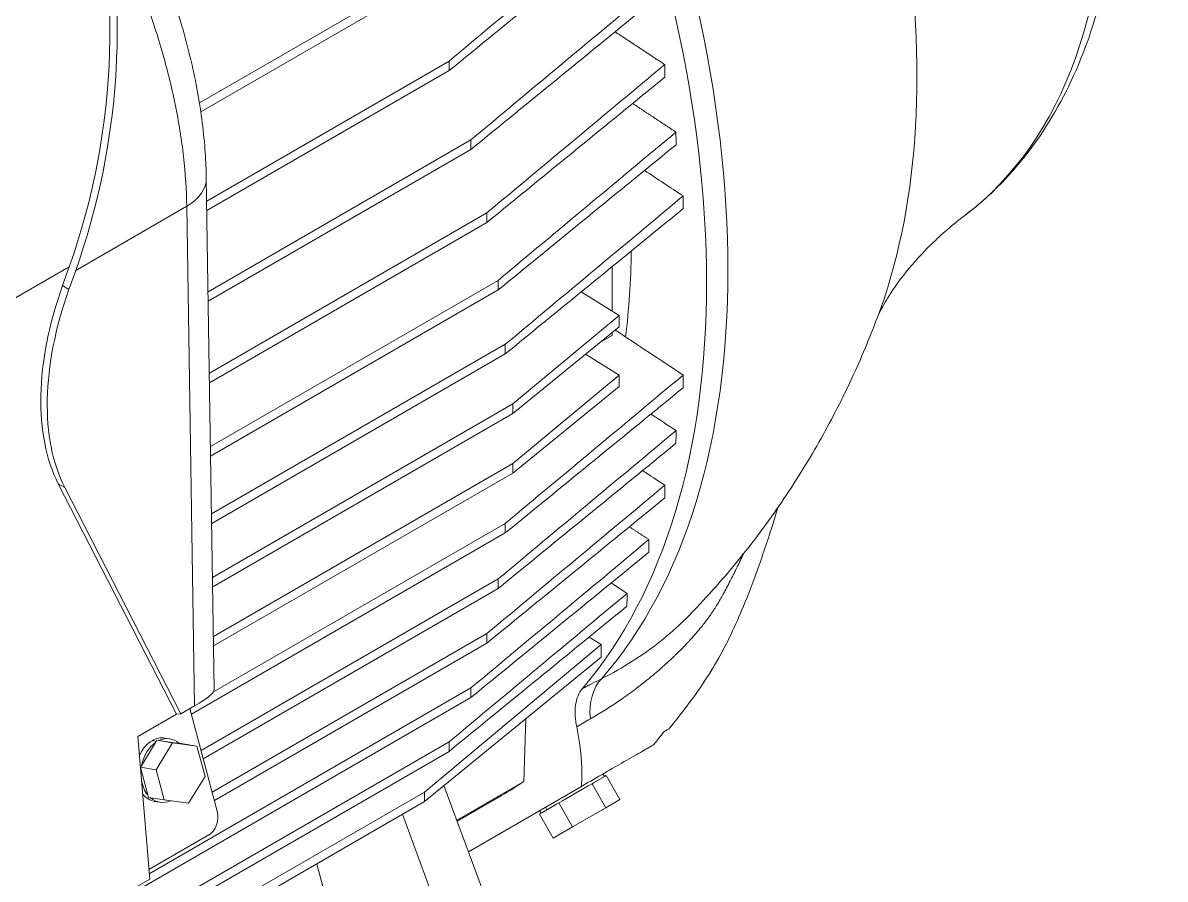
# Model space of a CAD drawing. Header units: millimetres. Extents: x -2122 to 22797, y 3569 to 89276.
# Drawn here: x 10950.6 to 11326.8, y 80436.8 to 80718.7 of the extents above; entities that cross this region are included whole.
import ezdxf

# ---------------------------------------------------------------- set-up
doc = ezdxf.new("R2010")
doc.units = ezdxf.units.MM
doc.header["$LTSCALE"] = 20
doc.layers.add('IA-TRAZ', color=8, linetype='Continuous', lineweight=5)

# ---------------------------------------------------------------- blocks, each defined once
blk = doc.blocks.new('A$C6cb7b9ed')
at = {"color": 0, "linetype": 'Continuous', "lineweight": 0, "extrusion": (2.77556e-16, 0.816497, 0.57735)}
for p, q in [((2538.99, 4725.84), (2611.76, 4767.85)), ((2539.43, 4722.94), (2611.81, 4764.72)), ((2541.36, 4693.56), (2621.19, 4739.65)), ((2541.41, 4690.43), (2621.23, 4736.52)), ((2541.83, 4663.72), (2628.35, 4713.67)), ((2541.88, 4660.59), (2628.38, 4710.54)), ((2541.24, 4701.17), (2543.88, 4532.75)), ((2498.23, 4670.73), (2534.8, 4691.84)), ((2534.8, 4691.84), (2537.38, 4527.38)), ((2542.25, 4636.91), (2633.62, 4689.67)), ((2542.3, 4633.78), (2633.65, 4686.53)), ((2472.03, 4658.05), (2496.11, 4671.95)), ((2493.88, 4665.72), (2496.11, 4671.95)), ((2674.84, 4671.93), (2674.84, 4657.36)), ((2496, 4664.49), (2498.23, 4670.73)), ((2493.88, 4665.72), (2496, 4664.49)), ((2542.63, 4612.77), (2637.31, 4667.44)), ((2542.67, 4609.64), (2637.33, 4664.29)), ((2677.15, 4655.93), (2664.67, 4663.64)), ((2677.15, 4655.93), (2642.21, 4626.81)), ((2677.15, 4652.17), (2677.15, 4655.93)), ((2642.21, 4623.66), (2677.15, 4652.17)), ((2674.84, 4650.28), (2674.84, 4649.28)), ((2542.97, 4590.57), (2639.68, 4646.41)), ((2670.63, 4646.85), (2674.84, 4649.28)), ((2543.02, 4587.45), (2639.69, 4643.26)), ((2677.15, 4636.28), (2666.07, 4643.13)), ((2677.15, 4636.28), (2642.21, 4607.16)), ((2677.15, 4632.52), (2677.15, 4636.28)), ((2642.21, 4604.01), (2677.15, 4632.52)), ((2543.3, 4569.71), (2642.21, 4626.81)), ((2642.21, 4626.81), (2642.21, 4623.66)), ((2543.35, 4566.58), (2642.21, 4623.66)), ((2543.6, 4550.24), (2642.21, 4607.16)), ((2642.21, 4607.16), (2642.21, 4604.01)), ((2531.46, 4524.7), (2492.51, 4600.51)), ((2492.51, 4600.51), (2494.63, 4599.29)), ((2543.65, 4547.11), (2642.21, 4604.01)), ((2532.9, 4524.8), (2494.63, 4599.29)), ((2543.57, 4531.97), (2639.69, 4587.47)), ((2536.34, 4524.65), (2639.68, 4584.31)), ((2539.53, 4512.71), (2637.33, 4569.17)), ((2540.25, 4509.97), (2637.31, 4566.01)), ((2543.19, 4498.98), (2633.65, 4551.2)), ((2543.92, 4496.24), (2633.62, 4548.04)), ((2667.27, 4550.05), (2671.3, 4547.56)), ((2671.3, 4547.56), (2613.05, 4499.04)), ((2671.3, 4543.4), (2671.3, 4547.56)), ((2613.05, 4495.88), (2671.3, 4543.4)), ((2522.45, 4472.14), (2628.38, 4533.3)), ((2182.66, 4272.81), (2628.35, 4530.13)), ((2532.9, 4524.8), (2537.38, 4527.38)), ((2544.84, 4492.78), (2535.85, 4526.5)), ((2531.46, 4524.7), (2518.69, 4517.33)), ((2531.46, 4524.7), (2532.9, 4524.8)), ((2645.8, 4502.51), (2646.44, 4523.12)), ((2175.45, 4258.23), (2621.23, 4515.6)), ((2518.69, 4517.33), (2522.6, 4470.37)), ((2519.99, 4507.94), (2524.5, 4515.34)), ((2524.74, 4515.73), (2523.38, 4515.95)), ((2524.5, 4515.34), (2524.94, 4516.07)), ((2524.73, 4506.4), (2530.12, 4515.25)), ((2524.94, 4516.07), (2525.6, 4515.98)), ((2530.12, 4515.25), (2524.94, 4516.07)), ((2525.6, 4515.98), (2532.33, 4515.06)), ((2529.23, 4516.54), (2527.57, 4516.8)), ((2530.12, 4515.25), (2538.17, 4514.16)), ((2532.33, 4515.06), (2532.99, 4514.97)), ((2538.17, 4514.16), (2532.99, 4514.97)), ((2538.17, 4514.16), (2540.82, 4504.21)), ((2175.49, 4255.1), (2621.19, 4512.43)), ((2519.55, 4507.21), (2519.99, 4507.94)), ((2519.77, 4506.4), (2519.55, 4507.21)), ((2524.73, 4506.4), (2519.55, 4507.21)), ((2521.99, 4498.08), (2519.77, 4506.4)), ((2527.39, 4496.45), (2524.73, 4506.4)), ((2540.82, 4504.21), (2535.43, 4495.35)), ((2672.35, 4504.13), (2668.79, 4502.07)), ((2672.35, 4504.13), (2671.85, 4504.99)), ((2672.35, 4504.13), (2672.87, 4504.43)), ((2677.42, 4496.55), (2672.87, 4504.43)), ((2164.75, 4240.21), (2613.05, 4499.04)), ((2613.05, 4499.04), (2613.05, 4495.88)), ((2619.49, 4501.14), (2654.26, 4407.12)), ((2623.7, 4489.75), (2645.8, 4502.51)), ((2627.53, 4479.4), (2664.77, 4500.9)), ((2667.03, 4501.06), (2658.55, 4496.16)), ((2667.03, 4501.06), (2668.27, 4501.77)), ((2668.27, 4501.77), (2668.79, 4502.07)), ((2672.82, 4493.89), (2668.27, 4501.77)), ((2164.75, 4237.05), (2613.05, 4495.88)), ((2522.2, 4497.26), (2521.99, 4498.08)), ((2527.39, 4496.45), (2522.2, 4497.26)), ((2525.96, 4495.69), (2524.3, 4495.96)), ((2535.43, 4495.35), (2527.39, 4496.45)), ((2623.81, 4489.45), (2638.46, 4497.91)), ((2656.6, 4495.03), (2657.32, 4495.45)), ((2657.32, 4495.45), (2658.55, 4496.16)), ((2661.87, 4487.56), (2657.32, 4495.45)), ((2672.82, 4493.89), (2677.42, 4496.55)), ((2605.82, 4491.71), (2637.81, 4405.2)), ((2650.96, 4491.78), (2651.68, 4492.19)), ((2655.51, 4483.9), (2650.96, 4491.78)), ((2651.48, 4492.08), (2650.98, 4492.94)), ((2653.4, 4493.18), (2651.68, 4492.19)), ((2653.4, 4493.18), (2652.9, 4494.05)), ((2656.6, 4495.03), (2653.4, 4493.18)), ((2661.87, 4487.56), (2672.82, 4493.89)), ((2655.51, 4483.9), (2661.87, 4487.56)), ((2542.05, 4484.9), (2522.34, 4473.51)), ((2583.34, 4453.82), (2577.59, 4475.41)), ((2295.31, 4339.15), (2522.6, 4470.37))]:
    blk.add_line(p, q, dxfattribs=at)
at = {"color": 0, "linetype": 'Continuous', "lineweight": 0, "extrusion": (2.53252e-16, 3.38511e-16, -1)}
blk.add_ellipse((2645.83, 4917.85), major_axis=(-135.82, 235.25), ratio=0.57735, start_param=0.071921, end_param=3.069672, dxfattribs=at)
at = {"color": 0, "linetype": 'Continuous', "lineweight": 0, "extrusion": (1.29348e-16, 3.31074e-16, -1)}
blk.add_ellipse((2551.77, 4863.55), major_axis=(158.02, -273.7), ratio=0.57735, start_param=-1.485723, end_param=-0.440993, dxfattribs=at)
at = {"color": 0, "linetype": 'Continuous', "lineweight": 0, "extrusion": (6.4674e-17, 1.65537e-16, -1)}
blk.add_ellipse((2465.53, 4813.76), major_axis=(175, -303.11), ratio=0.57735, start_param=-1.373098, end_param=-0.197698, dxfattribs=at)
at = {"color": 0, "linetype": 'Continuous', "lineweight": 0, "extrusion": (1.77422e-16, 3.5883e-16, -1)}
blk.add_ellipse((2458.46, 4809.68), major_axis=(175, -303.11), ratio=0.57735, start_param=-1.368372, end_param=-0.202424, dxfattribs=at)
at = {"color": 0, "linetype": 'Continuous', "lineweight": 0, "extrusion": (7.10432e-17, 1.01786e-16, -1)}
blk.add_ellipse((2390.04, 4733.19), major_axis=(-24.22, -165.06), ratio=0.70886, start_param=-2.163506, end_param=-1.296499, dxfattribs=at)
at = {"color": 0, "linetype": 'Continuous', "lineweight": 0}
for centre, major_axis, ratio, start_param, end_param in [((2390.04, 4733.19), (24.71, 168.36), 0.70886, -1.845094, -1.134643), ((-5904.02, 1886.17), (7079.64, 6856.91), 0.712662, -0.600686, -0.600168), ((2458.46, 4809.68), (-157.5, 272.8), 0.57735, -2.486174, -2.371705), ((-5903.9, 1886.92), (7079.74, 6856.64), 0.712637, -0.608084, -0.607566), ((2522.01, 4523.9), (-21.82, -9.06), 0.150076, -3.995622, -3.2011), ((2683.26, 4520.55), (-9.06, 17.83), 0.718741, 0.232753, 1.086244), ((2458.46, 4809.68), (180, -311.77), 0.57735, 0, 0.041679)]:
    blk.add_ellipse(centre, major_axis=major_axis, ratio=ratio, start_param=start_param, end_param=end_param, dxfattribs=at)
at = {"color": 0, "linetype": 'Continuous', "lineweight": 0, "extrusion": (-1.02336e-16, -1.60294e-18, -1)}
blk.add_ellipse((2519.24, 4700.82), major_axis=(22, 0.34), ratio=0.587605, start_param=0.000054, end_param=0.794522, dxfattribs=at)
at = {"color": 0, "linetype": 'Continuous', "lineweight": 0, "extrusion": (-2.88444e-16, 1.66533e-16, -1)}
blk.add_ellipse((2550.38, 4664.5), major_axis=(-45, -77.94), ratio=0.57735, start_param=0.356269, end_param=1.26384, dxfattribs=at)
at = {"color": 0, "linetype": 'Continuous', "lineweight": 0, "extrusion": (-1.65999e-17, 1.37781e-16, -1)}
blk.add_ellipse((2552.5, 4663.28), major_axis=(-45, -77.94), ratio=0.57735, start_param=0.356269, end_param=1.26384, dxfattribs=at)
at = {"color": 0, "linetype": 'Continuous', "lineweight": 0, "extrusion": (-7.52226e-17, 2.36583e-16, -1)}
blk.add_ellipse((2525.93, 4506.38), major_axis=(1.64, 10.42), ratio=0.739997, start_param=-1.229018, end_param=-0.538706, dxfattribs=at)
at = {"color": 0, "linetype": 'Continuous', "lineweight": 0, "extrusion": (-2.72254e-16, 3.23723e-16, -1)}
blk.add_ellipse((2527.59, 4506.12), major_axis=(1.64, 10.42), ratio=0.739997, start_param=-1.512243, end_param=-0.612367, dxfattribs=at)
at = {"color": 0, "linetype": 'Continuous', "lineweight": 0, "extrusion": (-6.50307e-17, 1.22598e-16, -1)}
blk.add_ellipse((2525.93, 4506.38), major_axis=(1.64, 10.42), ratio=0.739997, start_param=-0.538706, end_param=0, dxfattribs=at)
at = {"color": 0, "linetype": 'Continuous', "lineweight": 0, "extrusion": (-1.52385e-16, 1.92511e-16, -1)}
blk.add_ellipse((2527.59, 4506.12), major_axis=(1.64, 10.42), ratio=0.739997, start_param=-0.465046, end_param=0.434831, dxfattribs=at)
at = {"color": 0, "linetype": 'Continuous', "lineweight": 0, "extrusion": (-2.29547e-16, 1.48439e-16, -1)}
blk.add_ellipse((2527.59, 4506.12), major_axis=(1.64, 10.42), ratio=0.739997, start_param=-1.787025, end_param=-1.659564, dxfattribs=at)
at = {"color": 0, "linetype": 'Continuous', "lineweight": 0, "extrusion": (-1.849e-16, 2.5381e-16, -1)}
blk.add_ellipse((2527.59, 4506.12), major_axis=(1.64, 10.42), ratio=0.739997, start_param=-2.559441, end_param=-1.990191, dxfattribs=at)
at = {"color": 0, "linetype": 'Continuous', "lineweight": 0, "extrusion": (-9.75461e-17, 1.83897e-16, -1)}
blk.add_ellipse((2525.93, 4506.38), major_axis=(-1.64, -10.42), ratio=0.739997, start_param=0, end_param=0.593394, dxfattribs=at)
at = {"color": 0, "linetype": 'Continuous', "lineweight": 0, "extrusion": (-7.17049e-17, 3.48414e-16, -1)}
blk.add_ellipse((2527.59, 4506.12), major_axis=(-1.64, -10.42), ratio=0.739997, start_param=-0.441108, end_param=0.431773, dxfattribs=at)
at = {"color": 0, "linetype": 'Continuous', "lineweight": 0, "extrusion": (-1.04358e-17, 1.13962e-16, -1)}
blk.add_ellipse((2540.59, 4490.34), major_axis=(0.92, 5.93), ratio=0.741782, start_param=1.035696, end_param=2.603753, dxfattribs=at)
at = {"color": 0, "linetype": 'Continuous', "lineweight": 0}
for points, knots in [([(2520.12, 5158.13), (2535.74, 5164.72), (2553.06, 5167.49), (2590.46, 5165.69), (2610.68, 5160.48), (2652.2, 5142.27), (2673.52, 5128.77), (2714.39, 5095.09), (2733.91, 5074.88), (2769.2, 5029.97), (2784.97, 5005.3), (2811.33, 4953.89), (2821.92, 4927.16), (2836.86, 4874.05), (2841.19, 4847.69), (2842.87, 4797.76), (2840.2, 4774.2), (2827.51, 4732.85), (2817.65, 4714.87), (2800.18, 4696.38), (2795.76, 4692.41), (2791.06, 4688.85)], [0.857319, 0.857319, 0.857319, 0.857319, 1.141035, 1.141035, 1.451262, 1.451262, 1.78138, 1.78138, 2.112838, 2.112838, 2.442405, 2.442405, 2.771531, 2.771531, 3.101998, 3.101998, 3.433922, 3.433922, 3.756301, 3.756301, 3.85507, 3.85507, 3.85507, 3.85507]), ([(2502.04, 4818.67), (2503.85, 4815.89), (2505.6, 4813.06), (2509.21, 4807.02), (2511.04, 4803.79), (2514.57, 4797.26), (2516.26, 4793.96), (2519.5, 4787.31), (2521.05, 4783.95), (2523.99, 4777.21), (2525.39, 4773.81), (2528.02, 4767), (2529.25, 4763.58), (2531.55, 4756.73), (2532.61, 4753.3), (2534.56, 4746.46), (2535.45, 4743.03), (2537.05, 4736.21), (2537.76, 4732.81), (2538.98, 4726.05), (2539.5, 4722.69), (2540.34, 4716.02), (2540.67, 4712.7), (2541.08, 4706.65), (2541.2, 4703.89), (2541.24, 4701.17)], [0, 0, 0, 0, 10.005226, 10.005226, 21.135581, 21.135581, 32.259868, 32.259868, 43.383929, 43.383929, 54.51135, 54.51135, 65.656896, 65.656896, 76.816886, 76.816886, 88.009115, 88.009115, 99.230641, 99.230641, 110.489366, 110.489366, 121.794466, 121.794466, 131.409546, 131.409546, 131.409546, 131.409546]), ([(2679.75, 4788.47), (2669.99, 4780.33), (2660.23, 4772.2), (2640.71, 4755.92), (2630.95, 4747.79), (2621.19, 4739.65)], [0, 0, 0, 0, 5.106769, 5.106769, 10.213538, 10.213538, 10.213538, 10.213538]), ([(2508.65, 4788.44), (2510.24, 4785.27), (2511.78, 4782.08), (2513.25, 4778.87), (2515.95, 4772.96), (2518.43, 4767), (2520.66, 4761.02), (2522.9, 4755.04), (2524.88, 4749.05), (2526.61, 4743.09), (2528.34, 4737.14), (2529.8, 4731.23), (2530.99, 4725.4), (2532.18, 4719.57), (2533.1, 4713.83), (2533.74, 4708.22), (2534.37, 4702.61), (2534.73, 4697.14), (2534.8, 4691.84)], [2.780209, 2.780209, 2.780209, 2.780209, 2.8498142, 2.8498142, 2.8498142, 2.977983, 2.977983, 2.977983, 3.1061519, 3.1061519, 3.1061519, 3.2343208, 3.2343208, 3.2343208, 3.3624896, 3.3624896, 3.3624896, 3.4906585, 3.4906585, 3.4906585, 3.4906585]), ([(2621.23, 4736.52), (2630.99, 4744.49), (2640.76, 4752.45), (2660.28, 4768.39), (2670.05, 4776.36), (2679.81, 4784.33)], [0.000026, 0.000026, 0.000026, 0.000026, 5.10734, 5.10734, 10.214723, 10.214723, 10.214723, 10.214723]), ([(2686.92, 4762.5), (2677.16, 4754.36), (2667.4, 4746.22), (2647.87, 4729.95), (2638.11, 4721.81), (2628.35, 4713.67)], [0, 0, 0, 0, 5.107404, 5.107404, 10.214808, 10.214808, 10.214808, 10.214808]), ([(2628.38, 4710.54), (2638.14, 4718.51), (2647.91, 4726.47), (2667.44, 4742.41), (2677.2, 4750.38), (2686.97, 4758.35)], [0.000027, 0.000027, 0.000027, 0.000027, 5.107832, 5.107832, 10.21571, 10.21571, 10.21571, 10.21571]), ([(2692.21, 4738.49), (2682.44, 4730.35), (2672.68, 4722.22), (2653.15, 4705.94), (2643.39, 4697.8), (2633.62, 4689.67)], [0, 0, 0, 0, 5.107914, 5.107914, 10.215827, 10.215827, 10.215827, 10.215827]), ([(2633.65, 4686.53), (2643.41, 4694.49), (2653.18, 4702.46), (2672.71, 4718.4), (2682.48, 4726.37), (2692.24, 4734.34)], [0.000028, 0.000028, 0.000028, 0.000028, 5.10817, 5.10817, 10.216389, 10.216389, 10.216389, 10.216389]), ([(2695.9, 4716.26), (2686.14, 4708.12), (2676.37, 4699.99), (2656.84, 4683.71), (2647.07, 4675.57), (2637.31, 4667.44)], [0, 0, 0, 0, 5.108258, 5.108258, 10.216517, 10.216517, 10.216517, 10.216517]), ([(2637.33, 4664.29), (2647.09, 4672.26), (2656.86, 4680.23), (2676.39, 4696.17), (2686.16, 4704.14), (2695.93, 4712.1)], [0.000029, 0.000029, 0.000029, 0.000029, 5.108381, 5.108381, 10.216814, 10.216814, 10.216814, 10.216814]), ([(2698.27, 4695.23), (2688.51, 4687.09), (2678.74, 4678.96), (2659.21, 4662.68), (2649.44, 4654.54), (2639.68, 4646.41)], [0, 0, 0, 0, 5.108496, 5.108496, 10.216992, 10.216992, 10.216992, 10.216992]), ([(2639.69, 4643.26), (2649.45, 4651.23), (2659.22, 4659.2), (2678.76, 4675.13), (2688.52, 4683.1), (2698.29, 4691.07)], [0.000033, 0.000033, 0.000033, 0.000033, 5.108587, 5.108587, 10.21723, 10.21723, 10.21723, 10.21723]), ([(2762.12, 4654.98), (2762.2, 4655.17), (2762.5, 4655.94), (2763.78, 4658.53), (2764.76, 4660.34), (2767.57, 4664.78), (2769.41, 4667.41), (2774.04, 4673.15), (2776.83, 4676.26), (2783.31, 4682.58), (2787.01, 4685.79), (2791.06, 4688.85)], [3.4859977, 3.4859977, 3.4859977, 3.4859977, 3.5598121, 3.5598121, 3.6336266, 3.6336266, 3.707441, 3.707441, 3.7812555, 3.7812555, 3.8550699, 3.8550699, 3.8550699, 3.8550699]), ([(2762.12, 4654.98), (2759.66, 4648.46), (2756.9, 4641.88), (2750.77, 4628.67), (2747.39, 4622.03), (2739.95, 4608.79), (2735.88, 4602.17), (2727.04, 4589.06), (2722.25, 4582.57), (2711.95, 4569.82), (2706.44, 4563.57), (2700.56, 4557.51)], [3.4859977, 3.4859977, 3.4859977, 3.4859977, 3.541558, 3.541558, 3.5971184, 3.5971184, 3.6526788, 3.6526788, 3.7082392, 3.7082392, 3.7637996, 3.7637996, 3.7637996, 3.7637996]), ([(2698.29, 4636.29), (2688.52, 4628.15), (2678.76, 4620.02), (2659.22, 4603.74), (2649.45, 4595.6), (2639.69, 4587.47)], [0, 0, 0, 0, 5.108654, 5.108654, 10.217308, 10.217308, 10.217308, 10.217308]), ([(2639.68, 4584.31), (2649.44, 4592.28), (2659.21, 4600.24), (2678.74, 4616.18), (2688.51, 4624.15), (2698.27, 4632.12)], [0.000042, 0.000042, 0.000042, 0.000042, 5.108408, 5.108408, 10.21689, 10.21689, 10.21689, 10.21689]), ([(2695.93, 4618), (2686.16, 4609.86), (2676.39, 4601.72), (2656.86, 4585.45), (2647.09, 4577.31), (2637.33, 4569.17)], [0, 0, 0, 0, 5.108439, 5.108439, 10.216878, 10.216878, 10.216878, 10.216878]), ([(2637.31, 4566.01), (2647.08, 4573.98), (2656.84, 4581.95), (2676.37, 4597.88), (2686.14, 4605.85), (2695.9, 4613.82)], [0.000045, 0.000045, 0.000045, 0.000045, 5.108213, 5.108213, 10.216409, 10.216409, 10.216409, 10.216409]), ([(2692.24, 4600.03), (2682.48, 4591.89), (2672.71, 4583.75), (2653.18, 4567.48), (2643.41, 4559.34), (2633.65, 4551.2)], [0, 0, 0, 0, 5.108227, 5.108227, 10.216453, 10.216453, 10.216453, 10.216453]), ([(2633.62, 4548.04), (2643.39, 4556.01), (2653.15, 4563.97), (2672.68, 4579.91), (2682.44, 4587.88), (2692.21, 4595.85)], [0.000047, 0.000047, 0.000047, 0.000047, 5.107817, 5.107817, 10.215714, 10.215714, 10.215714, 10.215714]), ([(2729.48, 4592.72), (2728.88, 4590.73), (2728.26, 4588.75), (2726.04, 4581.72), (2724.37, 4576.74), (2721.18, 4567.9), (2719.69, 4563.99), (2716.82, 4557.05), (2715.46, 4553.97), (2712.72, 4548.26), (2711.34, 4545.6), (2708.24, 4540.12), (2706.49, 4537.31), (2702.78, 4531.77), (2700.81, 4529.04), (2697.12, 4524.19), (2695.43, 4522.05), (2693.7, 4519.92)], [51.081057, 51.081057, 51.081057, 51.081057, 58.163914, 58.163914, 76.415745, 76.415745, 91.530758, 91.530758, 104.319392, 104.319392, 116.154082, 116.154082, 129.068047, 129.068047, 141.803498, 141.803498, 151.924877, 151.924877, 151.924877, 151.924877]), ([(2686.97, 4582.12), (2677.2, 4573.98), (2667.44, 4565.85), (2647.91, 4549.57), (2638.14, 4541.43), (2628.38, 4533.3)], [0, 0, 0, 0, 5.107886, 5.107886, 10.215771, 10.215771, 10.215771, 10.215771]), ([(2628.35, 4530.13), (2638.11, 4538.09), (2647.87, 4546.06), (2667.4, 4562), (2677.16, 4569.97), (2686.92, 4577.94)], [0.000048, 0.000048, 0.000048, 0.000048, 5.107305, 5.107305, 10.214693, 10.214693, 10.214693, 10.214693]), ([(2667.7, 4523.1), (2671.23, 4525.14), (2674.62, 4527.3), (2677.88, 4529.55), (2677.96, 4529.61), (2678.05, 4529.67), (2678.13, 4529.73), (2679.8, 4530.89), (2681.43, 4532.08), (2683.02, 4533.29), (2684.42, 4534.36), (2685.8, 4535.44), (2687.15, 4536.54), (2687.32, 4536.69), (2687.49, 4536.83), (2687.67, 4536.97), (2689.18, 4538.22), (2690.64, 4539.47), (2692.04, 4540.74), (2693.15, 4541.73), (2694.23, 4542.73), (2695.27, 4543.72), (2695.54, 4543.99), (2695.82, 4544.25), (2696.09, 4544.52), (2697.02, 4545.42), (2697.92, 4546.32), (2698.78, 4547.21), (2699.11, 4547.56), (2699.44, 4547.91), (2699.77, 4548.26), (2699.97, 4548.47), (2700.17, 4548.69), (2700.37, 4548.9), (2700.74, 4549.3), (2701.1, 4549.69), (2701.45, 4550.08), (2701.58, 4550.23), (2701.72, 4550.39), (2701.86, 4550.54), (2702.25, 4550.99), (2702.63, 4551.42), (2703, 4551.86), (2703.55, 4552.5), (2704.07, 4553.13), (2704.58, 4553.77), (2705, 4554.29), (2705.41, 4554.82), (2705.8, 4555.34), (2706.22, 4555.9), (2706.63, 4556.46), (2707.02, 4557.02), (2707.44, 4557.61), (2707.85, 4558.21), (2708.25, 4558.81), (2708.6, 4559.34), (2708.94, 4559.88), (2709.28, 4560.43), (2709.68, 4561.07), (2710.07, 4561.73), (2710.45, 4562.39), (2710.8, 4562.98), (2711.13, 4563.58), (2711.47, 4564.19), (2711.83, 4564.85), (2712.2, 4565.53), (2712.56, 4566.23), (2712.57, 4566.24), (2712.58, 4566.26), (2712.59, 4566.27), (2712.97, 4567.01), (2713.36, 4567.76), (2713.76, 4568.54), (2714.07, 4569.15), (2714.39, 4569.78), (2714.71, 4570.42), (2714.81, 4570.62), (2714.91, 4570.82), (2715.01, 4571.02), (2715.22, 4571.45), (2715.44, 4571.9), (2715.67, 4572.35), (2715.73, 4572.47), (2715.78, 4572.58), (2715.84, 4572.7), (2716.01, 4573.04), (2716.17, 4573.38), (2716.34, 4573.73), (2716.57, 4574.19), (2716.79, 4574.65), (2717.02, 4575.12), (2717.38, 4575.88), (2717.75, 4576.67), (2718.12, 4577.47)], [0, 0, 0, 0, 0.01718, 0.01718, 0.01718, 0.0176277, 0.0176277, 0.0176277, 0.0264415, 0.0264415, 0.0264415, 0.0342446, 0.0342446, 0.0342446, 0.0352553, 0.0352553, 0.0352553, 0.0440692, 0.0440692, 0.0440692, 0.0510208, 0.0510208, 0.0510208, 0.052883, 0.052883, 0.052883, 0.05922, 0.05922, 0.05922, 0.0616969, 0.0616969, 0.0616969, 0.0632535, 0.0632535, 0.0632535, 0.0661038, 0.0661038, 0.0661038, 0.0672465, 0.0672465, 0.0672465, 0.0705107, 0.0705107, 0.0705107, 0.0753167, 0.0753167, 0.0753167, 0.0793245, 0.0793245, 0.0793245, 0.0835973, 0.0835973, 0.0835973, 0.0881384, 0.0881384, 0.0881384, 0.0921778, 0.0921778, 0.0921778, 0.0969522, 0.0969522, 0.0969522, 0.1011746, 0.1011746, 0.1011746, 0.105766, 0.105766, 0.105766, 0.1058726, 0.1058726, 0.1058726, 0.1107259, 0.1107259, 0.1107259, 0.1145799, 0.1145799, 0.1145799, 0.1157502, 0.1157502, 0.1157502, 0.1183187, 0.1183187, 0.1183187, 0.1189868, 0.1189868, 0.1189868, 0.1208851, 0.1208851, 0.1208851, 0.1233937, 0.1233937, 0.1233937, 0.1274202, 0.1274202, 0.1274202, 0.1274202]), ([(2679.81, 4564.42), (2670.05, 4556.28), (2660.28, 4548.15), (2640.76, 4531.87), (2630.99, 4523.74), (2621.23, 4515.6)], [0, 0, 0, 0, 5.107391, 5.107391, 10.214781, 10.214781, 10.214781, 10.214781]), ([(2621.19, 4512.43), (2630.95, 4520.39), (2640.71, 4528.36), (2660.23, 4544.3), (2669.99, 4552.27), (2679.75, 4560.23)], [0.000049, 0.000049, 0.000049, 0.000049, 5.106669, 5.106669, 10.213422, 10.213422, 10.213422, 10.213422]), ([(2700.56, 4557.51), (2699.99, 4556.91), (2699.39, 4556.32), (2698.79, 4555.72), (2698.78, 4555.71), (2698.77, 4555.7), (2698.76, 4555.7), (2696.27, 4553.27), (2693.57, 4550.88), (2690.68, 4548.6), (2690.67, 4548.59), (2690.66, 4548.59), (2690.65, 4548.58), (2687.76, 4546.29), (2684.71, 4544.13), (2681.52, 4542.1), (2681.51, 4542.09), (2681.51, 4542.09), (2681.5, 4542.09), (2678.31, 4540.06), (2674.97, 4538.16), (2671.49, 4536.4)], [0.07915593, 0.07915593, 0.07915593, 0.07915593, 0.0831988, 0.0831988, 0.0831988, 0.08326136, 0.08326136, 0.08326136, 0.09983856, 0.09983856, 0.09983856, 0.09988506, 0.09988506, 0.09988506, 0.11647832, 0.11647832, 0.11647832, 0.11650267, 0.11650267, 0.11650267, 0.13311808, 0.13311808, 0.13311808, 0.13311808]), ([(2665.07, 4533.07), (2664.5, 4532.41), (2664.03, 4531.62), (2663.29, 4529.84), (2663.02, 4528.84), (2662.69, 4526.68), (2662.64, 4525.52), (2662.73, 4523.69), (2662.79, 4523.07), (2662.91, 4522.12), (2662.96, 4521.79), (2663.05, 4521.31), (2663.08, 4521.15), (2663.14, 4520.82), (2663.17, 4520.66), (2663.21, 4520.5)], [0, 0, 0, 0, 0.436028, 0.436028, 0.871975, 0.871975, 1.307977, 1.307977, 1.526629, 1.526629, 1.636145, 1.636145, 1.690949, 1.690949, 1.74578, 1.74578, 1.74578, 1.74578]), ([(2671.49, 4536.4), (2670.44, 4535.86), (2669.37, 4535.31), (2668.3, 4534.75), (2668.3, 4534.75), (2668.29, 4534.75), (2668.28, 4534.74), (2668.01, 4534.6), (2667.74, 4534.46), (2667.47, 4534.32), (2667.34, 4534.25), (2667.2, 4534.18), (2667.07, 4534.11), (2667, 4534.08), (2666.93, 4534.04), (2666.86, 4534.01), (2666.83, 4533.99), (2666.8, 4533.97), (2666.76, 4533.95), (2666.73, 4533.94), (2666.69, 4533.92), (2666.66, 4533.9), (2666.13, 4533.62), (2665.6, 4533.35), (2665.07, 4533.07)], [0, 0, 0, 0, 0.00506794, 0.00506794, 0.00506794, 0.00509823, 0.00509823, 0.00509823, 0.00637283, 0.00637283, 0.00637283, 0.00701014, 0.00701014, 0.00701014, 0.00732879, 0.00732879, 0.00732879, 0.00748812, 0.00748812, 0.00748812, 0.00764744, 0.00764744, 0.00764744, 0.01013587, 0.01013587, 0.01013587, 0.01013587]), ([(2664.77, 4500.9), (2664.87, 4502.28), (2664.92, 4503.7), (2664.92, 4505.15), (2664.92, 4510.04), (2664.34, 4515.21), (2663.21, 4520.5)], [0.7242284, 0.7242284, 0.7242284, 0.7242284, 0.75, 0.75, 0.75, 0.8369893, 0.8369893, 0.8369893, 0.8369893]), ([(2688.61, 4514.67), (2689.16, 4515.36), (2689.71, 4516.06), (2690.81, 4517.46), (2691.35, 4518.16), (2691.89, 4518.87)], [0.000001, 0.000001, 0.000001, 0.000001, 0.2909698, 0.2909698, 0.5819227, 0.5819227, 0.5819227, 0.5819227]), ([(2693.7, 4519.92), (2693.7, 4519.92), (2693.67, 4519.9), (2693.42, 4519.76), (2692.75, 4519.37), (2691.89, 4518.87)], [3.712495, 3.712495, 3.712495, 3.712495, 3.938855, 3.938855, 5.012793, 5.012793, 5.012793, 5.012793]), ([(2664.77, 4500.9), (2664.87, 4500.96), (2664.97, 4501.02), (2670.01, 4503.93), (2674.85, 4506.72), (2681.06, 4510.31), (2683.1, 4511.49), (2686.33, 4513.35), (2687.66, 4514.12), (2688.61, 4514.67)], [0.000014, 0.000014, 0.000014, 0.000014, 0.053099, 0.053099, 2.66792, 2.66792, 4.103265, 4.103265, 5.345744, 5.345744, 5.345744, 5.345744])]:
    blk.add_open_spline(points, degree=3, knots=knots, dxfattribs=at)
for points, weights in [([(2675.85, 4749.27), (2683.75, 4744.06), (2692.21, 4738.49)], [1.09751631735, 1.06988937408, 1.04165968204]), ([(2681.63, 4725.68), (2688.55, 4721.11), (2695.9, 4716.26)], [1.09691105882, 1.07079915642, 1.04432370582]), ([(2680.56, 4586.34), (2683.72, 4584.26), (2686.97, 4582.12)], [1.06674940052, 1.05600595778, 1.04517721408]), ([(2674.58, 4567.86), (2677.17, 4566.16), (2679.81, 4564.42)], [1.05876286366, 1.05078842559, 1.04274625989])]:
    blk.add_rational_spline(points, weights, degree=2, dxfattribs=at)
for points in [[(2621.19, 4739.65), (2621.21, 4738.61), (2621.22, 4737.56), (2621.23, 4736.52)], [(2692.24, 4734.34), (2692.23, 4735.72), (2692.22, 4737.11), (2692.21, 4738.49)], [(2628.35, 4713.67), (2628.36, 4712.63), (2628.37, 4711.58), (2628.38, 4710.54)], [(2695.93, 4712.1), (2695.92, 4713.49), (2695.91, 4714.88), (2695.9, 4716.26)], [(2685.55, 4703.64), (2689.79, 4700.83), (2694.03, 4698.03), (2698.27, 4695.23)], [(2633.62, 4689.67), (2633.63, 4688.62), (2633.64, 4687.57), (2633.65, 4686.53)], [(2637.31, 4667.44), (2637.32, 4666.39), (2637.32, 4665.34), (2637.33, 4664.29)], [(2675.86, 4651.11), (2683.34, 4646.17), (2690.81, 4641.23), (2698.29, 4636.29)], [(2639.68, 4646.41), (2639.68, 4645.36), (2639.68, 4644.31), (2639.69, 4643.26)], [(2687.66, 4623.46), (2690.41, 4621.64), (2693.17, 4619.82), (2695.93, 4618)], [(2695.9, 4613.82), (2695.91, 4615.21), (2695.92, 4616.6), (2695.93, 4618)], [(2684.92, 4604.86), (2687.36, 4603.25), (2689.8, 4601.64), (2692.24, 4600.03)], [(2692.21, 4595.85), (2692.22, 4597.24), (2692.23, 4598.64), (2692.24, 4600.03)], [(2639.69, 4587.47), (2639.68, 4586.41), (2639.68, 4585.36), (2639.68, 4584.31)], [(2686.92, 4577.94), (2686.94, 4579.33), (2686.95, 4580.73), (2686.97, 4582.12)], [(2637.33, 4569.17), (2637.32, 4568.12), (2637.32, 4567.06), (2637.31, 4566.01)], [(2679.75, 4560.23), (2679.77, 4561.63), (2679.79, 4563.03), (2679.81, 4564.42)], [(2633.65, 4551.2), (2633.64, 4550.15), (2633.63, 4549.09), (2633.62, 4548.04)], [(2628.38, 4533.3), (2628.37, 4532.24), (2628.36, 4531.18), (2628.35, 4530.13)], [(2663.21, 4520.5), (2664.72, 4521.37), (2666.22, 4522.24), (2667.7, 4523.1)], [(2621.23, 4515.6), (2621.22, 4514.54), (2621.21, 4513.48), (2621.19, 4512.43)]]:
    blk.add_open_spline(points, degree=3, dxfattribs=at)

msp = doc.modelspace()

# ---------------------------------------------------------------- block references
at = {"layer": 'IA-TRAZ'}
msp.add_blockref('A$C6cb7b9ed', (8469.77, 75966.46, 10192.11), dxfattribs=at)

doc.saveas('drawing.dxf')
